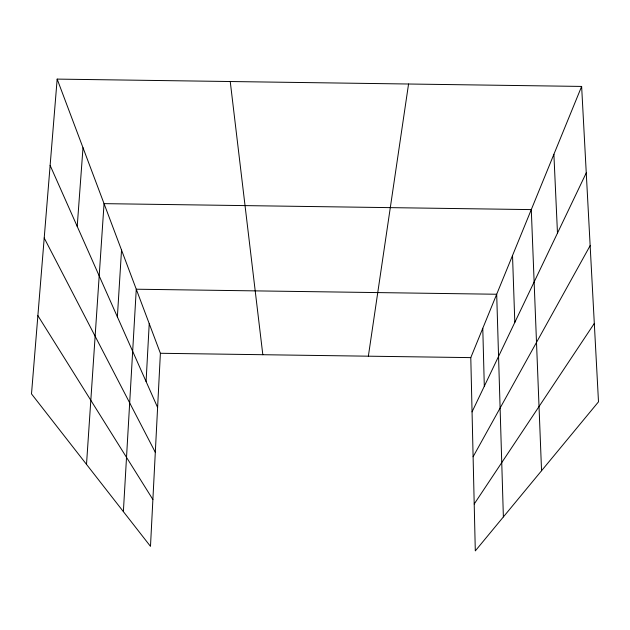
<?xml version="1.0" encoding="UTF-8"?>
<svg xmlns="http://www.w3.org/2000/svg" width="630" height="630" viewBox="0 0 630 630"><rect width="100%" height="100%" fill="white"/><g stroke="black" fill="none" stroke-linecap="round" stroke-linejoin="round"><path stroke-width="0.94" d="M57.165 79.104L160.39 353.28L150.483 546.36L31.5 393.9L57.165 79.104L581.632 86.428L598.5 401.822L475.303 550.896L470.791 357.62L581.632 86.428M146.081 381.512L149.231 323.639M123.37 511.623L136.269 289.217L496.692 294.249L503.378 516.931M117.377 316.858L121.527 250.055M86.507 464.381L104.052 203.64L531.287 209.601L541.548 470.736M77.214 226.414L83.002 147.735M368.361 356.186L408.563 84.011M472.059 411.87L586.254 172.896M473.106 456.758L590.145 245.637M474.209 504.016L594.31 323.411M160.39 353.28L470.791 357.62M37.879 315.646L152.885 499.527M44.21 238.006L155.311 452.316M50.132 165.406L157.61 407.476M230.241 81.522L262.82 354.714M553.888 154.311L557.479 233.116M512.521 255.52L514.812 322.402M482.777 328.293L484.305 386.237"/></g></svg>
